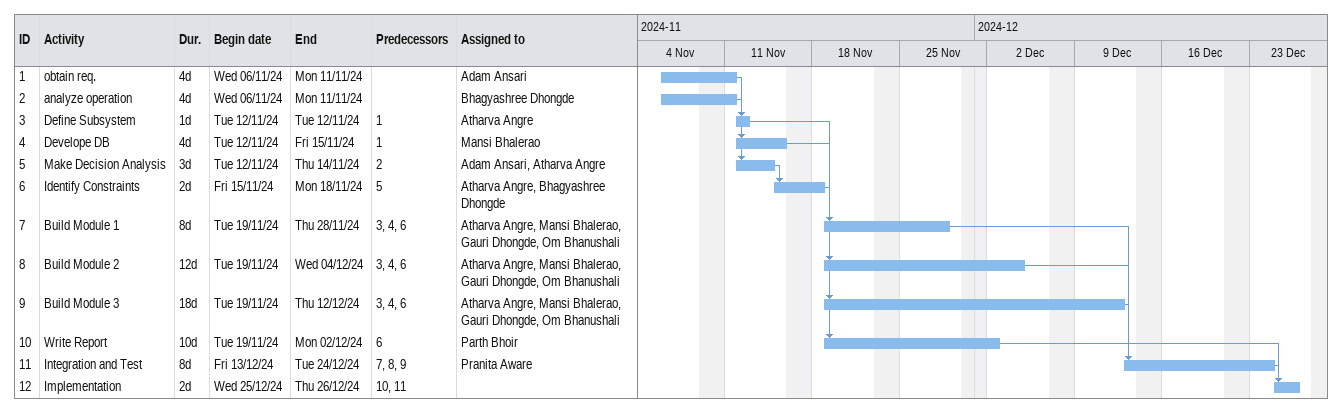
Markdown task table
| ID | Task | Duration | Start | Finish | Predecessors | Resources |
|---|---|---|---|---|---|---|
| 1 | obtain req. | 4d | 2024-11-06 | 2024-11-11 |  | Adam Ansari |
| 2 | analyze operation | 4d | 2024-11-06 | 2024-11-11 |  | Bhagyashree Dhongde |
| 3 | Define Subsystem | 1d | 2024-11-12 | 2024-11-12 | 1 | Atharva Angre |
| 4 | Develope DB | 4d | 2024-11-12 | 2024-11-15 | 1 | Mansi Bhalerao |
| 5 | Make Decision Analysis | 3d | 2024-11-12 | 2024-11-14 | 2 | Adam Ansari, Atharva Angre |
| 6 | Identify Constraints | 2d | 2024-11-15 | 2024-11-18 | 5 | Atharva Angre, Bhagyashree Dhongde |
| 7 | Build Module 1 | 8d | 2024-11-19 | 2024-11-28 | 3, 4, 6 | Atharva Angre, Mansi Bhalerao, Gauri Dhongde, Om Bhanushali |
| 8 | Build Module 2 | 12d | 2024-11-19 | 2024-12-04 | 3, 4, 6 | Atharva Angre, Mansi Bhalerao, Gauri Dhongde, Om Bhanushali |
| 9 | Build Module 3 | 18d | 2024-11-19 | 2024-12-12 | 3, 4, 6 | Atharva Angre, Mansi Bhalerao, Gauri Dhongde, Om Bhanushali |
| 10 | Write Report | 10d | 2024-11-19 | 2024-12-02 | 6 | Parth Bhoir |
| 11 | Integration and Test | 8d | 2024-12-13 | 2024-12-24 | 7, 8, 9 | Pranita Aware |
| 12 | Implementation | 2d | 2024-12-25 | 2024-12-26 | 10, 11 |  |
